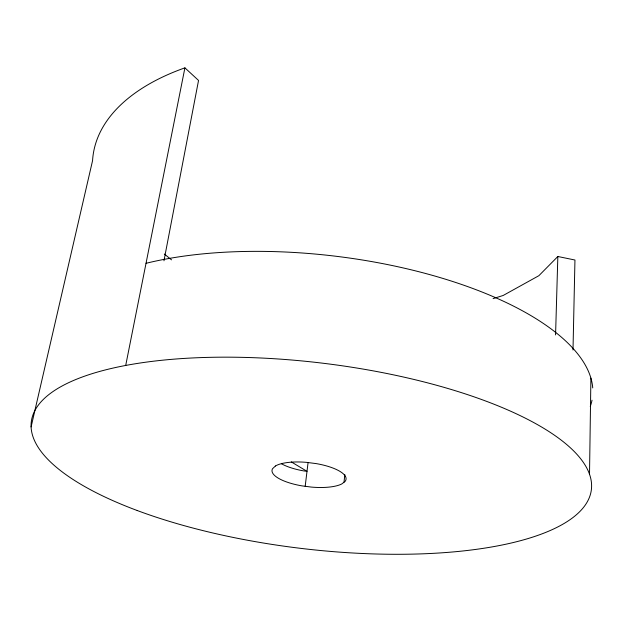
<?xml version="1.0" encoding="UTF-8"?>
<svg xmlns="http://www.w3.org/2000/svg" width="622" height="622" viewBox="0 0 622 622"><rect width="100%" height="100%" fill="white"/><g stroke="black" fill="none" stroke-linecap="round" stroke-linejoin="round"><path stroke-width="0.93" d="M589.516 474.228L590.9 378.129M573.002 350.007L574.953 260.019L557.841 256.497L538.885 275.686L503.182 295.473L493.083 298.63M555.57 334.931L557.841 256.497M344.013 482.221L344.829 474.602M305.184 486.295L308.061 462.659M163.959 260.797L198.542 80.432L184.913 67.852A252.773 134.881 6.9 0 0 92.569 160.608L31.1 426.917M125.706 365.448L184.913 67.852M291.29 461.897L307.004 471.336L303.816 470.924A37.063 12.417 6.9 0 1 281.401 463.74M164.332 254.017L171.54 259.864M592.02 400.218A272.117 108.702 6.9 0 1 590.255 406.5M146.022 263.308A272.117 108.702 6.9 0 1 431.132 275.002A272.117 108.702 6.9 0 1 592.735 387.926M275.406 466.01L272.522 468.747A37.281 12.051 6.9 0 0 301.973 485.875L311.358 487.088A37.281 12.051 6.9 0 0 341.828 483.924L345.148 481.335A37.281 12.051 6.9 0 0 316.419 463.639L306.498 462.356A37.281 12.051 6.9 0 0 275.406 466.01M137.182 510.507A282.085 93.23 6.9 0 0 588.583 499.303A282.085 93.23 6.9 0 0 208.253 357.378A282.085 93.23 6.9 0 0 137.182 510.507"/></g></svg>
